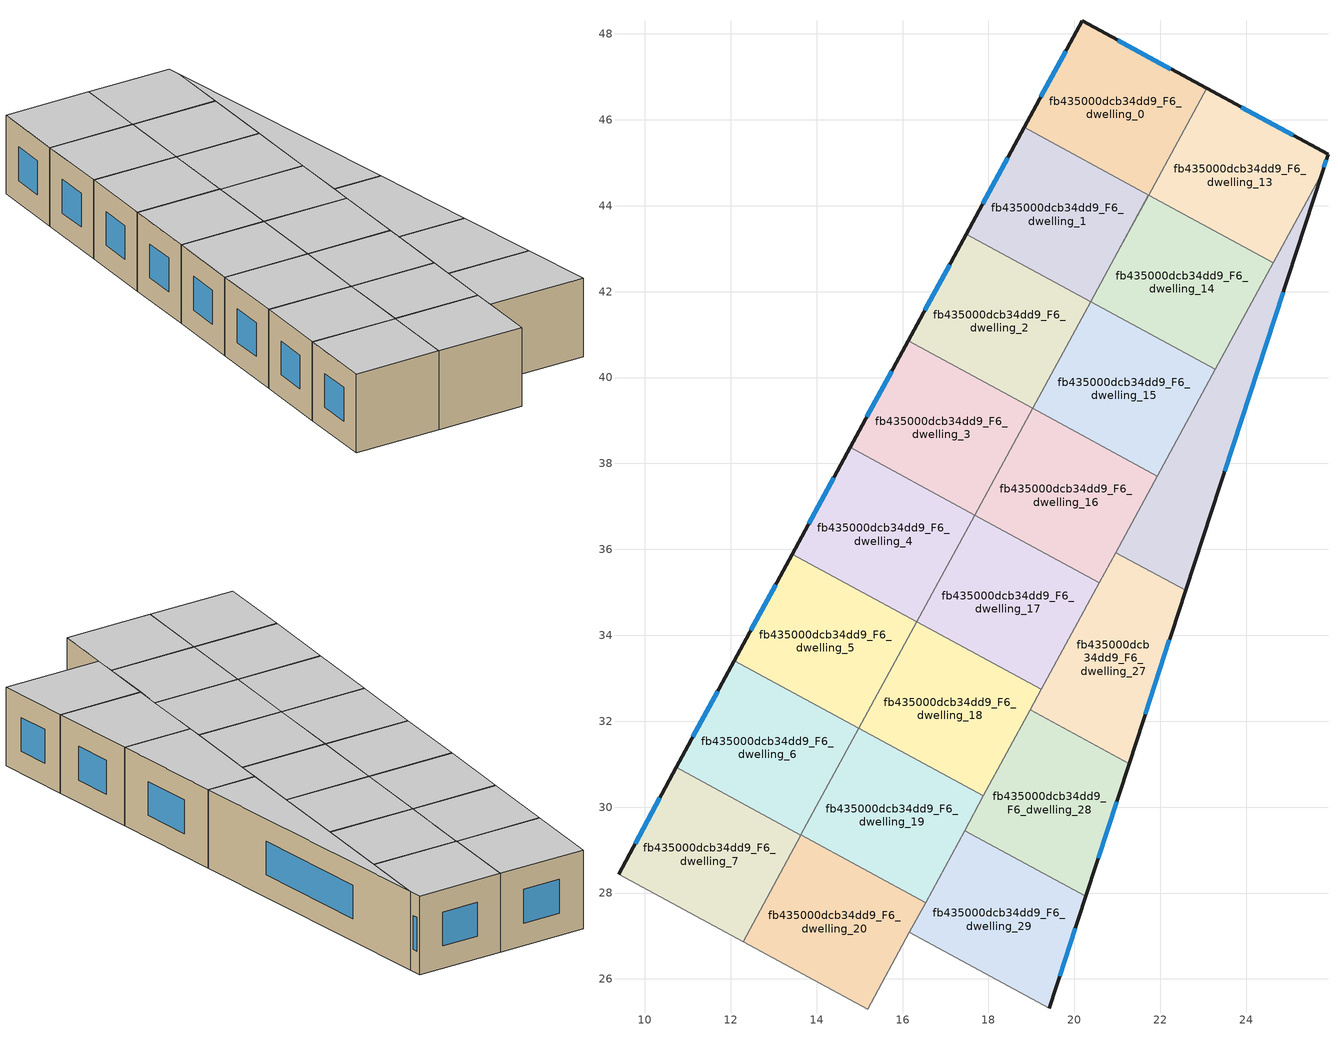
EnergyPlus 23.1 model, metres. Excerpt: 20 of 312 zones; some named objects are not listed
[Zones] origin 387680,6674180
fb435000dcb34dd9_F6_dwelling_0
 floor to fb435000dcb34dd9_F5_dwelling_0 (EU_floor_Construction): 23.08,46.73 21.73,44.25 18.83,45.82 20.18,48.31 z18
 wall outside (EU_wall_Construction): 23.08,46.73 20.18,48.31 18.83,45.82 z18:21
 wall to fb435000dcb34dd9_F6_dwelling_1 (EU_wall_Construction): 18.83,45.82 21.73,44.25 z18:21
 wall to fb435000dcb34dd9_F6_dwelling_13 (EU_wall_Construction): 21.73,44.25 23.08,46.73 z18:21
 window (EU_Window_Construction): 19.79,47.6 19.22,46.53 / 22.25,47.18 21.01,47.86 z18.86:20.14
 ceiling to fb435000dcb34dd9_F7_dwelling_0 (EU_floor_Construction): 21.73,44.25 23.08,46.73 20.18,48.31 18.83,45.82 z21
fb435000dcb34dd9_F6_dwelling_1
 floor to fb435000dcb34dd9_F5_dwelling_1 (EU_floor_Construction): 21.73,44.25 20.38,41.76 17.48,43.34 18.83,45.82 z18
 wall outside (EU_wall_Construction): 18.83,45.82 17.48,43.34 z18:21
 wall to fb435000dcb34dd9_F6_dwelling_2 (EU_wall_Construction): 17.48,43.34 20.38,41.76 z18:21
 wall to fb435000dcb34dd9_F6_dwelling_14 (EU_wall_Construction): 20.38,41.76 21.73,44.25 z18:21
 window (EU_Window_Construction): 18.44,45.11 17.87,44.05 z18.86:20.14
 ceiling to fb435000dcb34dd9_F7_dwelling_1 (EU_floor_Construction): 20.38,41.76 21.73,44.25 18.83,45.82 17.48,43.34 z21
fb435000dcb34dd9_F6_dwelling_13
 floor to fb435000dcb34dd9_F5_dwelling_13 (EU_floor_Construction): 25.9,45.2 25.77,44.77 24.62,42.67 21.73,44.25 21,42.91 23.08,46.73 z18
 wall outside (EU_wall_Construction): 25.77,44.77 25.9,45.2 23.08,46.73 z18:21
 wall to fb435000dcb34dd9_F6_dwelling_14 (EU_wall_Construction): 21.73,44.25 24.62,42.67 z18:21
 wall to fb435000dcb34dd9_F6_dwelling_26 (EU_wall_Construction): 24.62,42.67 25.77,44.77 z18:21
 wall adiabatic (EU_wall_Construction): 21.73,44.25 21,42.91 21.73,44.24 z18:21
 window (EU_Window_Construction): 25.1,45.63 23.88,46.29 / 25.8,44.89 25.86,45.07 z18.86:20.14
 ceiling to fb435000dcb34dd9_F7_dwelling_13 (EU_floor_Construction): 24.62,42.67 25.77,44.77 25.9,45.2 23.08,46.73 21,42.91 21.73,44.25 z21
fb435000dcb34dd9_F6_dwelling_14
 floor to fb435000dcb34dd9_F5_dwelling_14 (EU_floor_Construction): 24.62,42.67 23.28,40.19 20.38,41.76 21.73,44.25 z18
 wall to fb435000dcb34dd9_F6_dwelling_15 (EU_wall_Construction): 20.38,41.76 23.28,40.19 z18:21
 wall to fb435000dcb34dd9_F6_dwelling_26 (EU_wall_Construction): 23.28,40.19 24.62,42.67 z18:21
 ceiling to fb435000dcb34dd9_F7_dwelling_14 (EU_floor_Construction): 23.28,40.19 24.62,42.67 21.73,44.25 20.38,41.76 z21
fb435000dcb34dd9_F6_dwelling_15
 floor to fb435000dcb34dd9_F5_dwelling_15 (EU_floor_Construction): 23.28,40.19 21.93,37.71 19.03,39.28 20.38,41.76 z18
 wall to fb435000dcb34dd9_F6_dwelling_16 (EU_wall_Construction): 19.03,39.28 21.93,37.71 z18:21
 wall to fb435000dcb34dd9_F6_dwelling_2 (EU_wall_Construction): 20.38,41.76 19.03,39.28 z18:21
 wall to fb435000dcb34dd9_F6_dwelling_26 (EU_wall_Construction): 21.93,37.71 23.28,40.19 z18:21
 ceiling to fb435000dcb34dd9_F7_dwelling_15 (EU_floor_Construction): 21.93,37.71 23.28,40.19 20.38,41.76 19.03,39.28 z21
fb435000dcb34dd9_F6_dwelling_16
 floor to fb435000dcb34dd9_F5_dwelling_16 (EU_floor_Construction): 21.93,37.71 20.58,35.22 17.68,36.8 19.03,39.28 z18
 wall to fb435000dcb34dd9_F6_dwelling_17 (EU_wall_Construction): 17.68,36.8 20.58,35.22 z18:21
 wall to fb435000dcb34dd9_F6_dwelling_27 (EU_wall_Construction): 20.58,35.22 20.96,35.93 z18:21
 wall to fb435000dcb34dd9_F6_dwelling_3 (EU_wall_Construction): 19.03,39.28 17.68,36.8 z18:21
 wall to fb435000dcb34dd9_F6_dwelling_26 (EU_wall_Construction): 20.96,35.93 21.93,37.71 z18:21
 ceiling to fb435000dcb34dd9_F7_dwelling_16 (EU_floor_Construction): 20.58,35.22 21.93,37.71 19.03,39.28 17.68,36.8 z21
fb435000dcb34dd9_F6_dwelling_17
 floor to fb435000dcb34dd9_F5_dwelling_17 (EU_floor_Construction): 20.58,35.22 19.23,32.74 16.33,34.32 17.68,36.8 z18
 wall to fb435000dcb34dd9_F6_dwelling_18 (EU_wall_Construction): 16.33,34.32 19.23,32.74 z18:21
 wall to fb435000dcb34dd9_F6_dwelling_4 (EU_wall_Construction): 17.68,36.8 16.33,34.32 z18:21
 wall to fb435000dcb34dd9_F6_dwelling_27 (EU_wall_Construction): 19.23,32.74 20.58,35.22 z18:21
 ceiling to fb435000dcb34dd9_F7_dwelling_17 (EU_floor_Construction): 19.23,32.74 20.58,35.22 17.68,36.8 16.33,34.32 z21
fb435000dcb34dd9_F6_dwelling_18
 floor to fb435000dcb34dd9_F5_dwelling_18 (EU_floor_Construction): 19.23,32.74 17.88,30.26 14.98,31.83 16.33,34.32 z18
 wall to fb435000dcb34dd9_F6_dwelling_19 (EU_wall_Construction): 14.98,31.83 17.88,30.26 z18:21
 wall to fb435000dcb34dd9_F6_dwelling_28 (EU_wall_Construction): 17.88,30.26 18.97,32.26 z18:21
 wall to fb435000dcb34dd9_F6_dwelling_5 (EU_wall_Construction): 16.33,34.32 14.98,31.83 z18:21
 wall to fb435000dcb34dd9_F6_dwelling_27 (EU_wall_Construction): 18.97,32.26 19.23,32.74 z18:21
 ceiling to fb435000dcb34dd9_F7_dwelling_18 (EU_floor_Construction): 17.88,30.26 19.23,32.74 16.33,34.32 14.98,31.83 z21
fb435000dcb34dd9_F6_dwelling_19
 floor to fb435000dcb34dd9_F5_dwelling_19 (EU_floor_Construction): 17.88,30.26 16.53,27.78 13.64,29.35 14.98,31.83 z18
 wall to fb435000dcb34dd9_F6_dwelling_20 (EU_wall_Construction): 13.64,29.35 16.53,27.78 z18:21
 wall to fb435000dcb34dd9_F6_dwelling_29 (EU_wall_Construction): 16.53,27.78 17.44,29.45 z18:21
 wall to fb435000dcb34dd9_F6_dwelling_6 (EU_wall_Construction): 14.98,31.83 13.64,29.35 z18:21
 wall to fb435000dcb34dd9_F6_dwelling_28 (EU_wall_Construction): 17.45,29.45 17.88,30.26 z18:21
 ceiling to fb435000dcb34dd9_F7_dwelling_19 (EU_floor_Construction): 16.53,27.78 17.88,30.26 14.98,31.83 13.64,29.35 z21
fb435000dcb34dd9_F6_dwelling_2
 floor to fb435000dcb34dd9_F5_dwelling_2 (EU_floor_Construction): 20.38,41.76 19.03,39.28 16.13,40.86 17.48,43.34 z18
 wall outside (EU_wall_Construction): 17.48,43.34 16.13,40.86 z18:21
 wall to fb435000dcb34dd9_F6_dwelling_3 (EU_wall_Construction): 16.13,40.86 19.03,39.28 z18:21
 window (EU_Window_Construction): 17.1,42.63 16.52,41.57 z18.86:20.14
 ceiling to fb435000dcb34dd9_F7_dwelling_2 (EU_floor_Construction): 19.03,39.28 20.38,41.76 17.48,43.34 16.13,40.86 z21
fb435000dcb34dd9_F6_dwelling_20
 floor to fb435000dcb34dd9_F5_dwelling_20 (EU_floor_Construction): 16.53,27.78 15.19,25.29 12.29,26.87 13.64,29.35 z18
 wall to fb435000dcb34dd9_F6_dwelling_30 (EU_wall_Construction): 15.19,25.29 16.16,27.08 z18:21
 wall to fb435000dcb34dd9_F6_dwelling_21 (EU_wall_Construction): 12.29,26.87 15.19,25.29 z18:21
 wall to fb435000dcb34dd9_F6_dwelling_7 (EU_wall_Construction): 13.64,29.35 12.29,26.87 z18:21
 wall to fb435000dcb34dd9_F6_dwelling_29 (EU_wall_Construction): 16.16,27.08 16.53,27.78 z18:21
 ceiling to fb435000dcb34dd9_F7_dwelling_20 (EU_floor_Construction): 15.19,25.29 16.53,27.78 13.64,29.35 12.29,26.87 z21
fb435000dcb34dd9_F6_dwelling_26
 floor to fb435000dcb34dd9_F5_dwelling_26 (EU_floor_Construction): 25.77,44.77 22.59,35.04 20.96,35.93 z18
 wall outside (EU_wall_Construction): 22.59,35.04 25.77,44.77 z18:21
 wall to fb435000dcb34dd9_F6_dwelling_27 (EU_wall_Construction): 20.96,35.93 22.59,35.04 z18:21
 window (EU_Window_Construction): 23.5,37.82 24.86,41.99 z18.86:20.14
 ceiling to fb435000dcb34dd9_F7_dwelling_26 (EU_floor_Construction): 22.59,35.04 25.77,44.77 20.96,35.93 z21
fb435000dcb34dd9_F6_dwelling_27
 floor to fb435000dcb34dd9_F5_dwelling_27 (EU_floor_Construction): 22.59,35.04 21.27,31.01 18.97,32.26 20.96,35.93 z18
 wall outside (EU_wall_Construction): 21.27,31.01 22.59,35.04 z18:21
 wall to fb435000dcb34dd9_F6_dwelling_28 (EU_wall_Construction): 18.97,32.26 21.27,31.01 z18:21
 window (EU_Window_Construction): 21.65,32.16 22.21,33.89 z18.86:20.14
 ceiling to fb435000dcb34dd9_F7_dwelling_27 (EU_floor_Construction): 21.27,31.01 22.59,35.04 20.96,35.93 18.97,32.26 z21
fb435000dcb34dd9_F6_dwelling_28
 floor to fb435000dcb34dd9_F5_dwelling_28 (EU_floor_Construction): 21.27,31.01 20.26,27.92 17.45,29.45 18.97,32.26 z18
 wall outside (EU_wall_Construction): 20.26,27.92 21.27,31.01 z18:21
 wall to fb435000dcb34dd9_F6_dwelling_29 (EU_wall_Construction): 17.45,29.45 20.26,27.92 z18:21
 window (EU_Window_Construction): 20.55,28.81 20.98,30.13 z18.86:20.14
 ceiling to fb435000dcb34dd9_F7_dwelling_28 (EU_floor_Construction): 20.26,27.92 21.27,31.01 18.97,32.26 17.45,29.45 z21
fb435000dcb34dd9_F6_dwelling_29
 floor to fb435000dcb34dd9_F5_dwelling_29 (EU_floor_Construction): 20.26,27.92 19.41,25.32 16.16,27.08 17.45,29.45 z18
 wall outside (EU_wall_Construction): 19.41,25.32 20.26,27.92 z18:21
 wall to fb435000dcb34dd9_F6_dwelling_30 (EU_wall_Construction): 16.16,27.08 19.41,25.32 z18:21
 window (EU_Window_Construction): 19.66,26.06 20.02,27.18 z18.86:20.14
 ceiling to fb435000dcb34dd9_F7_dwelling_29 (EU_floor_Construction): 19.41,25.32 20.26,27.92 17.45,29.45 16.16,27.08 z21
fb435000dcb34dd9_F6_dwelling_3
 floor to fb435000dcb34dd9_F5_dwelling_3 (EU_floor_Construction): 19.03,39.28 17.68,36.8 14.78,38.37 16.13,40.86 z18
 wall outside (EU_wall_Construction): 16.13,40.86 14.78,38.37 z18:21
 wall to fb435000dcb34dd9_F6_dwelling_4 (EU_wall_Construction): 14.78,38.37 17.68,36.8 z18:21
 window (EU_Window_Construction): 15.75,40.15 15.17,39.08 z18.86:20.14
 ceiling to fb435000dcb34dd9_F7_dwelling_3 (EU_floor_Construction): 17.68,36.8 19.03,39.28 16.13,40.86 14.78,38.37 z21
fb435000dcb34dd9_F6_dwelling_4
 floor to fb435000dcb34dd9_F5_dwelling_4 (EU_floor_Construction): 17.68,36.8 16.33,34.32 13.43,35.89 14.78,38.37 z18
 wall outside (EU_wall_Construction): 14.78,38.37 13.43,35.89 z18:21
 wall to fb435000dcb34dd9_F6_dwelling_5 (EU_wall_Construction): 13.43,35.89 16.33,34.32 z18:21
 window (EU_Window_Construction): 14.4,37.66 13.82,36.6 z18.86:20.14
 ceiling to fb435000dcb34dd9_F7_dwelling_4 (EU_floor_Construction): 16.33,34.32 17.68,36.8 14.78,38.37 13.43,35.89 z21
fb435000dcb34dd9_F6_dwelling_5
 floor to fb435000dcb34dd9_F5_dwelling_5 (EU_floor_Construction): 16.33,34.32 14.98,31.83 12.09,33.41 13.43,35.89 z18
 wall outside (EU_wall_Construction): 13.43,35.89 12.09,33.41 z18:21
 wall to fb435000dcb34dd9_F6_dwelling_6 (EU_wall_Construction): 12.09,33.41 14.98,31.83 z18:21
 window (EU_Window_Construction): 13.05,35.18 12.47,34.12 z18.86:20.14
 ceiling to fb435000dcb34dd9_F7_dwelling_5 (EU_floor_Construction): 14.98,31.83 16.33,34.32 13.43,35.89 12.09,33.41 z21
fb435000dcb34dd9_F6_dwelling_6
 floor to fb435000dcb34dd9_F5_dwelling_6 (EU_floor_Construction): 14.98,31.83 13.64,29.35 10.74,30.92 12.09,33.41 z18
 wall outside (EU_wall_Construction): 12.09,33.41 10.74,30.92 z18:21
 wall to fb435000dcb34dd9_F6_dwelling_7 (EU_wall_Construction): 10.74,30.92 13.64,29.35 z18:21
 window (EU_Window_Construction): 11.7,32.7 11.12,31.63 z18.86:20.14
 ceiling to fb435000dcb34dd9_F7_dwelling_6 (EU_floor_Construction): 13.64,29.35 14.98,31.83 12.09,33.41 10.74,30.92 z21
fb435000dcb34dd9_F6_dwelling_7
 floor to fb435000dcb34dd9_F5_dwelling_7 (EU_floor_Construction): 13.64,29.35 12.29,26.87 9.39,28.44 10.74,30.92 z18
 wall outside (EU_wall_Construction): 10.74,30.92 9.39,28.44 z18:21
 wall to fb435000dcb34dd9_F6_dwelling_8 (EU_wall_Construction): 9.39,28.44 12.29,26.87 z18:21
 window (EU_Window_Construction): 10.35,30.22 9.77,29.15 z18.86:20.14
 ceiling to fb435000dcb34dd9_F7_dwelling_7 (EU_floor_Construction): 12.29,26.87 13.64,29.35 10.74,30.92 9.39,28.44 z21
[Building]
EU S2 Campaign: North Axis=0; Terrain=City; Solar Distribution=FullExterior
[Site:Location]
Helsinki-Vantaa.AP: Latitude=60.317; Longitude=24.963; Time Zone=2; Elevation=54.6
[SizingPeriod:WeatherFileDays]
AnnualSizingPeriod: Begin Month=1; Begin Day of Month=1; End Month=12; End Day of Month=31; Day of Week for Start Day=Monday; Use Weather File Daylight Saving Period=No; Use Weather File Rain and Snow Indicators=No
[MATERIAL]
EU_InternalMass_Material: Roughness=MediumRough; Thickness=0.1; Conductivity=1; Density=1800; Specific Heat=900; Thermal Absorptance=0.9; Solar Absorptance=0.7; Visible Absorptance=0.7
[MATERIAL:NOMASS] Roughness=MediumRough; Thermal Absorptance=0.9; Solar Absorptance=0.7; Visible Absorptance=0.7
Name | Thermal Resistance
EU_wall_NoMass | 5.91765
EU_floor_NoMass | 6.2875
[WINDOWMATERIAL:SIMPLEGLAZINGSYSTEM]
EU_Window_SimpleGlazing: UFactor=0.994035; Solar Heat Gain Coefficient=0.7; Visible Transmittance=0.7
[CONSTRUCTION]
EU_wall_Construction: EU_wall_NoMass
EU_floor_Construction: EU_floor_NoMass
EU_Window_Construction: EU_Window_SimpleGlazing
EU_InternalMass_Construction: EU_InternalMass_Material
[ZONE] Type=1; Multiplier=1; Ceiling Height=autocalculate; Floor Area=autocalculate; Part of Total Floor Area=Yes
Name | Volume
fb435000dcb34dd9_F6_dwelling_0; fb435000dcb34dd9_F6_dwelling_1 | 27.9529
fb435000dcb34dd9_F6_dwelling_13; fb435000dcb34dd9_F6_dwelling_6 | 27.958
fb435000dcb34dd9_F6_dwelling_14 | 27.9543
fb435000dcb34dd9_F6_dwelling_15 | 27.9551
fb435000dcb34dd9_F6_dwelling_16; fb435000dcb34dd9_F6_dwelling_19; fb435000dcb34dd9_F6_dwelling_20 | 27.9558
fb435000dcb34dd9_F6_dwelling_17 | 27.9631
fb435000dcb34dd9_F6_dwelling_18 | 27.9521
fb435000dcb34dd9_F6_dwelling_2; fb435000dcb34dd9_F6_dwelling_27; fb435000dcb34dd9_F6_dwelling_3; fb435000dcb34dd9_F6_dwelling_4; fb435000dcb34dd9_F6_dwelling_5 | 27.9573
fb435000dcb34dd9_F6_dwelling_26 | 27.95
fb435000dcb34dd9_F6_dwelling_28 | 27.9507
fb435000dcb34dd9_F6_dwelling_29 | 27.9624
fb435000dcb34dd9_F6_dwelling_7 | 27.9617
[INTERNALMASS] Construction=EU_InternalMass_Construction
Name | Zone or ZoneList | Surface Area
fb435000dcb34dd9_F6_dwelling_0_EU_InternalMass | fb435000dcb34dd9_F6_dwelling_0 | 9.31735
fb435000dcb34dd9_F6_dwelling_1_EU_InternalMass | fb435000dcb34dd9_F6_dwelling_1 | 9.31781
fb435000dcb34dd9_F6_dwelling_2_EU_InternalMass | fb435000dcb34dd9_F6_dwelling_2 | 9.31906
fb435000dcb34dd9_F6_dwelling_3_EU_InternalMass | fb435000dcb34dd9_F6_dwelling_3 | 9.31906
fb435000dcb34dd9_F6_dwelling_4_EU_InternalMass | fb435000dcb34dd9_F6_dwelling_4 | 9.32154
fb435000dcb34dd9_F6_dwelling_5_EU_InternalMass | fb435000dcb34dd9_F6_dwelling_5 | 9.31874
fb435000dcb34dd9_F6_dwelling_6_EU_InternalMass | fb435000dcb34dd9_F6_dwelling_6 | 9.31919
fb435000dcb34dd9_F6_dwelling_7_EU_InternalMass | fb435000dcb34dd9_F6_dwelling_7 | 9.32077
fb435000dcb34dd9_F6_dwelling_13_EU_InternalMass | fb435000dcb34dd9_F6_dwelling_13 | 9.32092
fb435000dcb34dd9_F6_dwelling_14_EU_InternalMass | fb435000dcb34dd9_F6_dwelling_14 | 9.31796
fb435000dcb34dd9_F6_dwelling_15_EU_InternalMass | fb435000dcb34dd9_F6_dwelling_15 | 9.31842
fb435000dcb34dd9_F6_dwelling_16_EU_InternalMass | fb435000dcb34dd9_F6_dwelling_16 | 9.31842
fb435000dcb34dd9_F6_dwelling_17_EU_InternalMass | fb435000dcb34dd9_F6_dwelling_17 | 9.31919
fb435000dcb34dd9_F6_dwelling_18_EU_InternalMass | fb435000dcb34dd9_F6_dwelling_18 | 9.31662
fb435000dcb34dd9_F6_dwelling_19_EU_InternalMass | fb435000dcb34dd9_F6_dwelling_19 | 9.31874
fb435000dcb34dd9_F6_dwelling_20_EU_InternalMass | fb435000dcb34dd9_F6_dwelling_20 | 9.31842
fb435000dcb34dd9_F6_dwelling_26_EU_InternalMass | fb435000dcb34dd9_F6_dwelling_26 | 9.31671
fb435000dcb34dd9_F6_dwelling_27_EU_InternalMass | fb435000dcb34dd9_F6_dwelling_27 | 9.31926
fb435000dcb34dd9_F6_dwelling_28_EU_InternalMass | fb435000dcb34dd9_F6_dwelling_28 | 9.31643
fb435000dcb34dd9_F6_dwelling_29_EU_InternalMass | fb435000dcb34dd9_F6_dwelling_29 | 9.32089
[OTHEREQUIPMENT] Fuel Type=Electricity; Design Level Calculation Method=Watts/Area; Power per Zone Floor Area=1; Fraction Latent=0; Fraction Radiant=0; Fraction Lost=0; Carbon Dioxide Generation Rate=0; EndUse Subcategory=EU_Step8_InternalGains
Name | Zone or ZoneList or Space or SpaceList | Schedule
EU_Step8_InternalGain_fb435000dcb34dd9_F6_dwelling_0_f000 | fb435000dcb34dd9_F6_dwelling_0 | EU_Step8_GainSchedule_fb435000dcb34dd9_F6_dwelling_0_f000
EU_Step8_InternalGain_fb435000dcb34dd9_F6_dwelling_1_f000 | fb435000dcb34dd9_F6_dwelling_1 | EU_Step8_GainSchedule_fb435000dcb34dd9_F6_dwelling_1_f000
EU_Step8_InternalGain_fb435000dcb34dd9_F6_dwelling_2_f000 | fb435000dcb34dd9_F6_dwelling_2 | EU_Step8_GainSchedule_fb435000dcb34dd9_F6_dwelling_2_f000
EU_Step8_InternalGain_fb435000dcb34dd9_F6_dwelling_3_f000 | fb435000dcb34dd9_F6_dwelling_3 | EU_Step8_GainSchedule_fb435000dcb34dd9_F6_dwelling_3_f000
EU_Step8_InternalGain_fb435000dcb34dd9_F6_dwelling_4_f000 | fb435000dcb34dd9_F6_dwelling_4 | EU_Step8_GainSchedule_fb435000dcb34dd9_F6_dwelling_4_f000
EU_Step8_InternalGain_fb435000dcb34dd9_F6_dwelling_5_f000 | fb435000dcb34dd9_F6_dwelling_5 | EU_Step8_GainSchedule_fb435000dcb34dd9_F6_dwelling_5_f000
EU_Step8_InternalGain_fb435000dcb34dd9_F6_dwelling_6_f000 | fb435000dcb34dd9_F6_dwelling_6 | EU_Step8_GainSchedule_fb435000dcb34dd9_F6_dwelling_6_f000
EU_Step8_InternalGain_fb435000dcb34dd9_F6_dwelling_7_f000 | fb435000dcb34dd9_F6_dwelling_7 | EU_Step8_GainSchedule_fb435000dcb34dd9_F6_dwelling_7_f000
EU_Step8_InternalGain_fb435000dcb34dd9_F6_dwelling_13_f000 | fb435000dcb34dd9_F6_dwelling_13 | EU_Step8_GainSchedule_fb435000dcb34dd9_F6_dwelling_13_f000
EU_Step8_InternalGain_fb435000dcb34dd9_F6_dwelling_14_f000 | fb435000dcb34dd9_F6_dwelling_14 | EU_Step8_GainSchedule_fb435000dcb34dd9_F6_dwelling_14_f000
EU_Step8_InternalGain_fb435000dcb34dd9_F6_dwelling_15_f000 | fb435000dcb34dd9_F6_dwelling_15 | EU_Step8_GainSchedule_fb435000dcb34dd9_F6_dwelling_15_f000
EU_Step8_InternalGain_fb435000dcb34dd9_F6_dwelling_16_f000 | fb435000dcb34dd9_F6_dwelling_16 | EU_Step8_GainSchedule_fb435000dcb34dd9_F6_dwelling_16_f000
EU_Step8_InternalGain_fb435000dcb34dd9_F6_dwelling_17_f000 | fb435000dcb34dd9_F6_dwelling_17 | EU_Step8_GainSchedule_fb435000dcb34dd9_F6_dwelling_17_f000
EU_Step8_InternalGain_fb435000dcb34dd9_F6_dwelling_18_f000 | fb435000dcb34dd9_F6_dwelling_18 | EU_Step8_GainSchedule_fb435000dcb34dd9_F6_dwelling_18_f000
EU_Step8_InternalGain_fb435000dcb34dd9_F6_dwelling_19_f000 | fb435000dcb34dd9_F6_dwelling_19 | EU_Step8_GainSchedule_fb435000dcb34dd9_F6_dwelling_19_f000
EU_Step8_InternalGain_fb435000dcb34dd9_F6_dwelling_20_f000 | fb435000dcb34dd9_F6_dwelling_20 | EU_Step8_GainSchedule_fb435000dcb34dd9_F6_dwelling_20_f000
EU_Step8_InternalGain_fb435000dcb34dd9_F6_dwelling_26_f000 | fb435000dcb34dd9_F6_dwelling_26 | EU_Step8_GainSchedule_fb435000dcb34dd9_F6_dwelling_26_f000
EU_Step8_InternalGain_fb435000dcb34dd9_F6_dwelling_27_f000 | fb435000dcb34dd9_F6_dwelling_27 | EU_Step8_GainSchedule_fb435000dcb34dd9_F6_dwelling_27_f000
EU_Step8_InternalGain_fb435000dcb34dd9_F6_dwelling_28_f000 | fb435000dcb34dd9_F6_dwelling_28 | EU_Step8_GainSchedule_fb435000dcb34dd9_F6_dwelling_28_f000
EU_Step8_InternalGain_fb435000dcb34dd9_F6_dwelling_29_f000 | fb435000dcb34dd9_F6_dwelling_29 | EU_Step8_GainSchedule_fb435000dcb34dd9_F6_dwelling_29_f000
[ZONEVENTILATION:DESIGNFLOWRATE] Schedule=EU_AlwaysOn; Design Flow Rate Calculation Method=AirChanges/Hour; Air Changes per Hour=0.596421; Ventilation Type=Natural; Fan Pressure Rise=0; Fan Total Efficiency=1; Constant Term Coefficient=1; Temperature Term Coefficient=0; Velocity Term Coefficient=0; Velocity Squared Term Coefficient=0; Minimum Indoor Temperature=-100; Maximum Indoor Temperature=100; Delta Temperature=-100; Minimum Outdoor Temperature=-100; Maximum Outdoor Temperature=100; Maximum Wind Speed=40
Name | Zone or ZoneList or Space or SpaceList
EU_ConstantAir_fb435000dcb34dd9_F6_dwelling_0 | fb435000dcb34dd9_F6_dwelling_0
EU_ConstantAir_fb435000dcb34dd9_F6_dwelling_1 | fb435000dcb34dd9_F6_dwelling_1
EU_ConstantAir_fb435000dcb34dd9_F6_dwelling_2 | fb435000dcb34dd9_F6_dwelling_2
EU_ConstantAir_fb435000dcb34dd9_F6_dwelling_3 | fb435000dcb34dd9_F6_dwelling_3
EU_ConstantAir_fb435000dcb34dd9_F6_dwelling_4 | fb435000dcb34dd9_F6_dwelling_4
EU_ConstantAir_fb435000dcb34dd9_F6_dwelling_5 | fb435000dcb34dd9_F6_dwelling_5
EU_ConstantAir_fb435000dcb34dd9_F6_dwelling_6 | fb435000dcb34dd9_F6_dwelling_6
EU_ConstantAir_fb435000dcb34dd9_F6_dwelling_7 | fb435000dcb34dd9_F6_dwelling_7
EU_ConstantAir_fb435000dcb34dd9_F6_dwelling_13 | fb435000dcb34dd9_F6_dwelling_13
EU_ConstantAir_fb435000dcb34dd9_F6_dwelling_14 | fb435000dcb34dd9_F6_dwelling_14
EU_ConstantAir_fb435000dcb34dd9_F6_dwelling_15 | fb435000dcb34dd9_F6_dwelling_15
EU_ConstantAir_fb435000dcb34dd9_F6_dwelling_16 | fb435000dcb34dd9_F6_dwelling_16
EU_ConstantAir_fb435000dcb34dd9_F6_dwelling_17 | fb435000dcb34dd9_F6_dwelling_17
EU_ConstantAir_fb435000dcb34dd9_F6_dwelling_18 | fb435000dcb34dd9_F6_dwelling_18
EU_ConstantAir_fb435000dcb34dd9_F6_dwelling_19 | fb435000dcb34dd9_F6_dwelling_19
EU_ConstantAir_fb435000dcb34dd9_F6_dwelling_20 | fb435000dcb34dd9_F6_dwelling_20
EU_ConstantAir_fb435000dcb34dd9_F6_dwelling_26 | fb435000dcb34dd9_F6_dwelling_26
EU_ConstantAir_fb435000dcb34dd9_F6_dwelling_27 | fb435000dcb34dd9_F6_dwelling_27
EU_ConstantAir_fb435000dcb34dd9_F6_dwelling_28 | fb435000dcb34dd9_F6_dwelling_28
EU_ConstantAir_fb435000dcb34dd9_F6_dwelling_29 | fb435000dcb34dd9_F6_dwelling_29
[HVACTEMPLATE:ZONE:IDEALLOADSAIRSYSTEM] System Availability Schedule=EU_AlwaysOn; Maximum Heating Supply Air Temperature=50; Minimum Cooling Supply Air Temperature=13; Maximum Heating Supply Air Humidity Ratio=0.0156; Minimum Cooling Supply Air Humidity Ratio=0.0077; Heating Limit=NoLimit; Cooling Limit=NoLimit; Heating Availability Schedule=EU_AlwaysOn; Cooling Availability Schedule=EU_CoolingOff; Dehumidification Control Type=ConstantSensibleHeatRatio; Cooling Sensible Heat Ratio=0.7; Dehumidification Setpoint=60; Humidification Control Type=None; Humidification Setpoint=30; Outdoor Air Method=None; Outdoor Air Flow Rate per Person=0.00944; Outdoor Air Flow Rate per Zone Floor Area=0; Outdoor Air Flow Rate per Zone=0; Demand Controlled Ventilation Type=None; Outdoor Air Economizer Type=NoEconomizer; Heat Recovery Type=None; Sensible Heat Recovery Effectiveness=0.7; Latent Heat Recovery Effectiveness=0.65
Name | Template Thermostat
fb435000dcb34dd9_F6_dwelling_0 | EU_HeatOnly_fb435000dcb34dd9_F6_dwelling_0
fb435000dcb34dd9_F6_dwelling_1 | EU_HeatOnly_fb435000dcb34dd9_F6_dwelling_1
fb435000dcb34dd9_F6_dwelling_2 | EU_HeatOnly_fb435000dcb34dd9_F6_dwelling_2
fb435000dcb34dd9_F6_dwelling_3 | EU_HeatOnly_fb435000dcb34dd9_F6_dwelling_3
fb435000dcb34dd9_F6_dwelling_4 | EU_HeatOnly_fb435000dcb34dd9_F6_dwelling_4
fb435000dcb34dd9_F6_dwelling_5 | EU_HeatOnly_fb435000dcb34dd9_F6_dwelling_5
fb435000dcb34dd9_F6_dwelling_6 | EU_HeatOnly_fb435000dcb34dd9_F6_dwelling_6
fb435000dcb34dd9_F6_dwelling_7 | EU_HeatOnly_fb435000dcb34dd9_F6_dwelling_7
fb435000dcb34dd9_F6_dwelling_13 | EU_HeatOnly_fb435000dcb34dd9_F6_dwelling_13
fb435000dcb34dd9_F6_dwelling_14 | EU_HeatOnly_fb435000dcb34dd9_F6_dwelling_14
fb435000dcb34dd9_F6_dwelling_15 | EU_HeatOnly_fb435000dcb34dd9_F6_dwelling_15
fb435000dcb34dd9_F6_dwelling_16 | EU_HeatOnly_fb435000dcb34dd9_F6_dwelling_16
fb435000dcb34dd9_F6_dwelling_17 | EU_HeatOnly_fb435000dcb34dd9_F6_dwelling_17
fb435000dcb34dd9_F6_dwelling_18 | EU_HeatOnly_fb435000dcb34dd9_F6_dwelling_18
fb435000dcb34dd9_F6_dwelling_19 | EU_HeatOnly_fb435000dcb34dd9_F6_dwelling_19
fb435000dcb34dd9_F6_dwelling_20 | EU_HeatOnly_fb435000dcb34dd9_F6_dwelling_20
fb435000dcb34dd9_F6_dwelling_26 | EU_HeatOnly_fb435000dcb34dd9_F6_dwelling_26
fb435000dcb34dd9_F6_dwelling_27 | EU_HeatOnly_fb435000dcb34dd9_F6_dwelling_27
fb435000dcb34dd9_F6_dwelling_28 | EU_HeatOnly_fb435000dcb34dd9_F6_dwelling_28
fb435000dcb34dd9_F6_dwelling_29 | EU_HeatOnly_fb435000dcb34dd9_F6_dwelling_29
[SIZING:ZONE] Zone Cooling Design Supply Air Temperature Input Method=SupplyAirTemperature; Zone Cooling Design Supply Air Temperature=13; Zone Heating Design Supply Air Temperature Input Method=SupplyAirTemperature; Zone Heating Design Supply Air Temperature=50; Zone Cooling Design Supply Air Humidity Ratio=0.008; Zone Heating Design Supply Air Humidity Ratio=0.008; Cooling Design Air Flow Method=DesignDay; Cooling Design Air Flow Rate=0; Cooling Minimum Air Flow per Zone Floor Area=0.000762; Cooling Minimum Air Flow=0; Cooling Minimum Air Flow Fraction=0.2; Heating Design Air Flow Method=DesignDay; Heating Design Air Flow Rate=0; Heating Maximum Air Flow per Zone Floor Area=0.002032; Heating Maximum Air Flow=0.141576; Heating Maximum Air Flow Fraction=0.3; Account for Dedicated Outdoor Air System=No; Dedicated Outdoor Air System Control Strategy=NeutralSupplyAir; Dedicated Outdoor Air Low Setpoint Temperature for Design=autosize; Dedicated Outdoor Air High Setpoint Temperature for Design=autosize; Zone Load Sizing Method=Sensible Load Only No Latent Load; Zone Latent Cooling Design Supply Air Humidity Ratio Input Method=HumidityRatioDifference; Zone Cooling Design Supply Air Humidity Ratio Difference=0.005; Zone Latent Heating Design Supply Air Humidity Ratio Input Method=HumidityRatioDifference; Zone Humidification Design Supply Air Humidity Ratio Difference=0.005
fb435000dcb34dd9_F6_dwelling_0; fb435000dcb34dd9_F6_dwelling_1; fb435000dcb34dd9_F6_dwelling_2; fb435000dcb34dd9_F6_dwelling_3; fb435000dcb34dd9_F6_dwelling_4; fb435000dcb34dd9_F6_dwelling_5; fb435000dcb34dd9_F6_dwelling_6; fb435000dcb34dd9_F6_dwelling_7; fb435000dcb34dd9_F6_dwelling_13; fb435000dcb34dd9_F6_dwelling_14; fb435000dcb34dd9_F6_dwelling_15; fb435000dcb34dd9_F6_dwelling_16; fb435000dcb34dd9_F6_dwelling_17; fb435000dcb34dd9_F6_dwelling_18; fb435000dcb34dd9_F6_dwelling_19; fb435000dcb34dd9_F6_dwelling_20; fb435000dcb34dd9_F6_dwelling_26; fb435000dcb34dd9_F6_dwelling_27; fb435000dcb34dd9_F6_dwelling_28; fb435000dcb34dd9_F6_dwelling_29
[SCHEDULE:CONSTANT]
Name | Hourly Value
EU_AlwaysOn | 1
EU_CoolingOff | 0
[SCHEDULE:FILE] Column Number=1; Rows to Skip at Top=0; Number of Hours of Data=8760; Column Separator=Comma; Interpolate to Timestep=No; Minutes per Item=60; Adjust Schedule for Daylight Savings=Yes
Name | File
EU_Step8_GainSchedule_fb435000dcb34dd9_F6_dwelling_0_f000 | ../../schedules/fb435000dcb34dd9/fb435000dcb34dd9_F6_dwelling_0_f000_gain.csv
EU_Step8_GainSchedule_fb435000dcb34dd9_F6_dwelling_1_f000 | ../../schedules/fb435000dcb34dd9/fb435000dcb34dd9_F6_dwelling_1_f000_gain.csv
EU_Step8_GainSchedule_fb435000dcb34dd9_F6_dwelling_2_f000 | ../../schedules/fb435000dcb34dd9/fb435000dcb34dd9_F6_dwelling_2_f000_gain.csv
EU_Step8_GainSchedule_fb435000dcb34dd9_F6_dwelling_3_f000 | ../../schedules/fb435000dcb34dd9/fb435000dcb34dd9_F6_dwelling_3_f000_gain.csv
EU_Step8_GainSchedule_fb435000dcb34dd9_F6_dwelling_4_f000 | ../../schedules/fb435000dcb34dd9/fb435000dcb34dd9_F6_dwelling_4_f000_gain.csv
EU_Step8_GainSchedule_fb435000dcb34dd9_F6_dwelling_5_f000 | ../../schedules/fb435000dcb34dd9/fb435000dcb34dd9_F6_dwelling_5_f000_gain.csv
EU_Step8_GainSchedule_fb435000dcb34dd9_F6_dwelling_6_f000 | ../../schedules/fb435000dcb34dd9/fb435000dcb34dd9_F6_dwelling_6_f000_gain.csv
EU_Step8_GainSchedule_fb435000dcb34dd9_F6_dwelling_7_f000 | ../../schedules/fb435000dcb34dd9/fb435000dcb34dd9_F6_dwelling_7_f000_gain.csv
EU_Step8_GainSchedule_fb435000dcb34dd9_F6_dwelling_13_f000 | ../../schedules/fb435000dcb34dd9/fb435000dcb34dd9_F6_dwelling_13_f000_gain.csv
EU_Step8_GainSchedule_fb435000dcb34dd9_F6_dwelling_14_f000 | ../../schedules/fb435000dcb34dd9/fb435000dcb34dd9_F6_dwelling_14_f000_gain.csv
EU_Step8_GainSchedule_fb435000dcb34dd9_F6_dwelling_15_f000 | ../../schedules/fb435000dcb34dd9/fb435000dcb34dd9_F6_dwelling_15_f000_gain.csv
EU_Step8_GainSchedule_fb435000dcb34dd9_F6_dwelling_16_f000 | ../../schedules/fb435000dcb34dd9/fb435000dcb34dd9_F6_dwelling_16_f000_gain.csv
EU_Step8_GainSchedule_fb435000dcb34dd9_F6_dwelling_17_f000 | ../../schedules/fb435000dcb34dd9/fb435000dcb34dd9_F6_dwelling_17_f000_gain.csv
EU_Step8_GainSchedule_fb435000dcb34dd9_F6_dwelling_18_f000 | ../../schedules/fb435000dcb34dd9/fb435000dcb34dd9_F6_dwelling_18_f000_gain.csv
EU_Step8_GainSchedule_fb435000dcb34dd9_F6_dwelling_19_f000 | ../../schedules/fb435000dcb34dd9/fb435000dcb34dd9_F6_dwelling_19_f000_gain.csv
EU_Step8_GainSchedule_fb435000dcb34dd9_F6_dwelling_20_f000 | ../../schedules/fb435000dcb34dd9/fb435000dcb34dd9_F6_dwelling_20_f000_gain.csv
EU_Step8_GainSchedule_fb435000dcb34dd9_F6_dwelling_26_f000 | ../../schedules/fb435000dcb34dd9/fb435000dcb34dd9_F6_dwelling_26_f000_gain.csv
EU_Step8_GainSchedule_fb435000dcb34dd9_F6_dwelling_27_f000 | ../../schedules/fb435000dcb34dd9/fb435000dcb34dd9_F6_dwelling_27_f000_gain.csv
EU_Step8_GainSchedule_fb435000dcb34dd9_F6_dwelling_28_f000 | ../../schedules/fb435000dcb34dd9/fb435000dcb34dd9_F6_dwelling_28_f000_gain.csv
EU_Step8_GainSchedule_fb435000dcb34dd9_F6_dwelling_29_f000 | ../../schedules/fb435000dcb34dd9/fb435000dcb34dd9_F6_dwelling_29_f000_gain.csv
